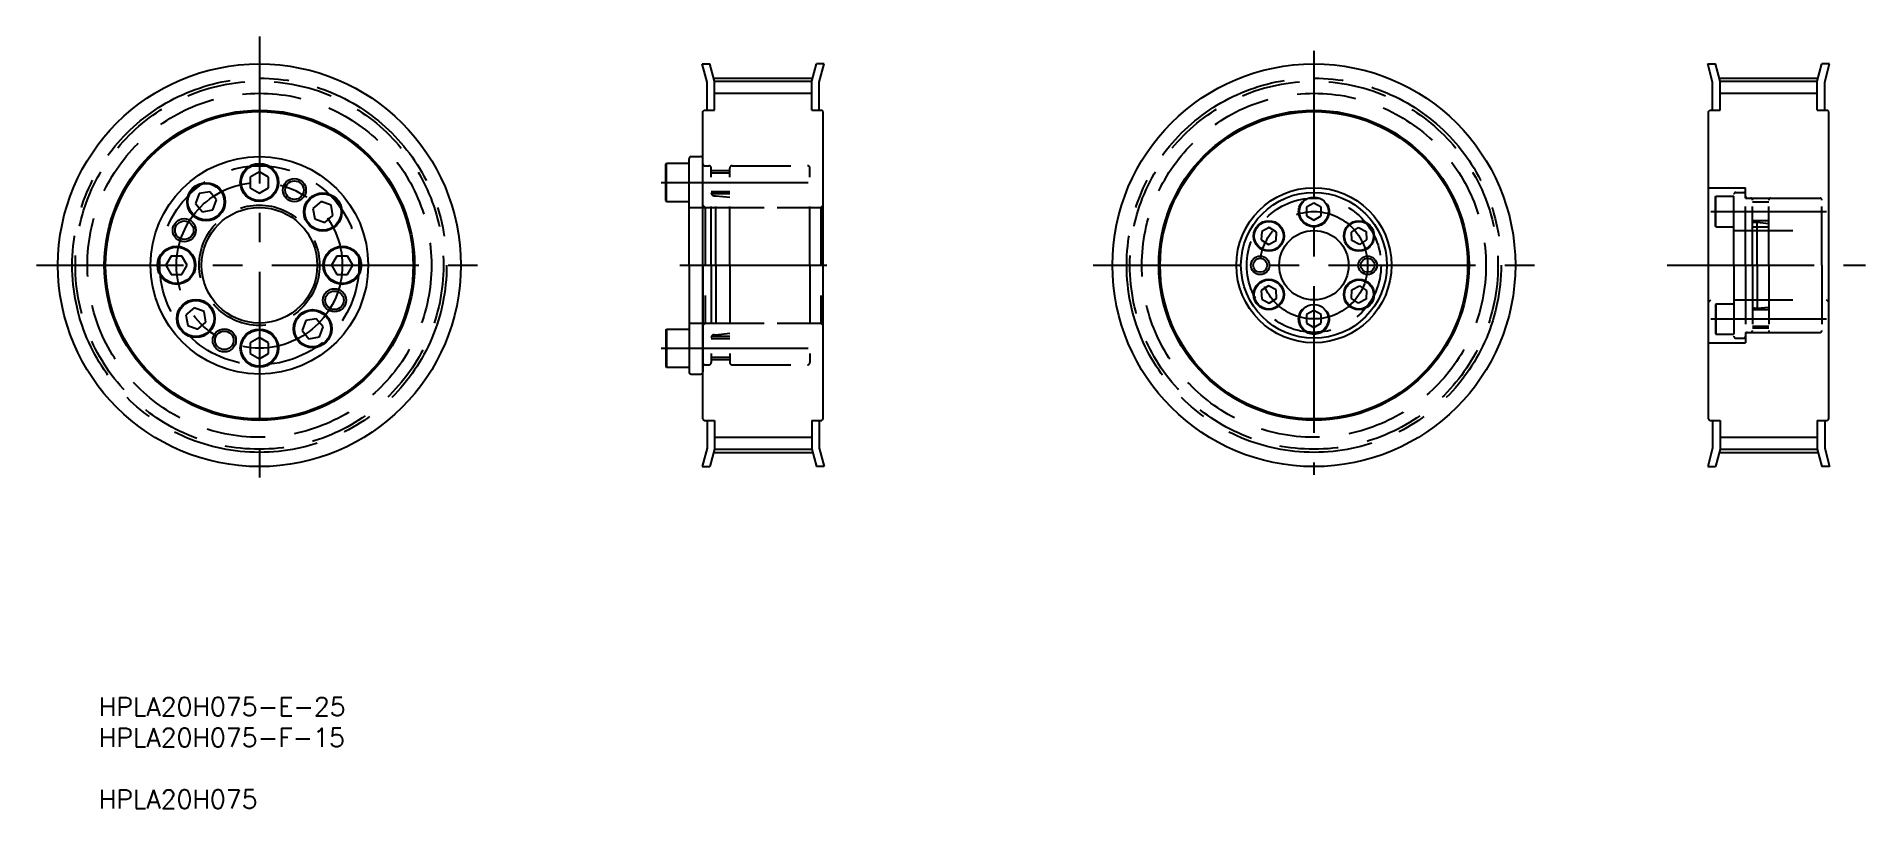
# Model space of a CAD drawing. Extents: x 2 to 397, y -15 to 152.
import ezdxf

# ---------------------------------------------------------------- set-up
doc = ezdxf.new("R2010")
doc.units = 0
doc.linetypes.add('CENTER', pattern=[50.8, 31.75, -6.35, 6.35, -6.35])
doc.linetypes.add('DASHED', pattern=[19.05, 12.7, -6.35])
doc.layers.get('0').update_dxf_attribs({"linetype": 'CONTINUOUS'})
doc.layers.add('CENTER', color=1, linetype='CENTER')
doc.styles.add('MISUMI', font='txt.shx')

# ---------------------------------------------------------------- blocks, each defined once
blk = doc.blocks.new('*U6')
at = {"color": 7, "linetype": 'CONTINUOUS', "style": 'MISUMI'}
for s, p in [('HPLA20H075-E-25', (15.05, 4.8)), ('HPLA20H075-F-15', (15.05, -1.87)), ('HPLA20H075', (15.05, -15.2))]:
    blk.add_text(s, height=4, dxfattribs=at).set_placement(p)

msp = doc.modelspace()

# ---------------------------------------------------------------- linework, layer by layer
at = {"color": 7, "linetype": 'CONTINUOUS'}
for p, q in [((146.4, 141.67), (145.33, 145.64)), ((145.33, 145.64), (146.99, 145.64)), ((148, 141.89), (146.99, 145.64)), ((169, 141.89), (170, 145.64)), ((171.66, 145.64), (170, 145.64)), ((170.6, 141.67), (171.66, 145.64)), ((363.54, 141.67), (362.47, 145.64)), ((362.47, 145.64), (364.13, 145.64)), ((365.14, 141.89), (364.13, 145.64)), ((386.14, 141.89), (387.14, 145.64)), ((388.8, 145.64), (387.14, 145.64)), ((387.74, 141.67), (388.8, 145.64)), ((146.4, 135.64), (146.4, 141.67)), ((148, 135.64), (148, 141.89)), ((148, 141.88), (169, 141.88)), ((169, 135.64), (169, 141.89)), ((170.6, 135.64), (170.6, 141.67)), ((363.54, 135.64), (363.54, 141.67)), ((365.14, 135.64), (365.14, 141.89)), ((365.14, 141.88), (386.14, 141.88)), ((386.14, 135.64), (386.14, 141.89)), ((387.74, 135.64), (387.74, 141.67)), ((145.5, 135.34), (145.8, 135.64)), ((145.5, 68.94), (145.5, 135.34)), ((145.8, 135.64), (148, 135.64)), ((169, 135.64), (171.2, 135.64)), ((171.5, 135.34), (171.2, 135.64)), ((171.5, 68.94), (171.5, 135.34)), ((362.64, 135.34), (362.94, 135.64)), ((362.64, 68.94), (362.64, 135.34)), ((362.94, 135.64), (365.14, 135.64)), ((386.14, 135.64), (388.34, 135.64)), ((388.64, 135.34), (388.34, 135.64)), ((388.64, 68.94), (388.64, 135.34)), ((137.5, 123.97), (137.61, 124.17)), ((137.5, 116.12), (137.5, 123.97)), ((137.61, 115.92), (137.61, 124.17)), ((137.61, 124.17), (142.5, 124.17)), ((142.5, 102.14), (142.5, 125.14)), ((142.5, 115.92), (142.5, 124.17)), ((142.5, 117.54), (142.5, 122.54)), ((143, 125.64), (145, 125.64)), ((145.5, 102.14), (145.5, 125.14)), ((49.73, 122.35), (47.73, 121.2)), ((47.73, 121.2), (47.73, 118.89)), ((47.73, 118.89), (49.73, 117.74)), ((51.73, 121.2), (49.73, 122.35)), ((49.73, 117.74), (51.73, 118.89)), ((50.73, 121.78), (50.73, 121.78)), ((51.23, 121.49), (51.23, 121.49)), ((51.73, 118.89), (51.73, 121.2)), ((36.74, 117.63), (35.95, 115.46)), ((35.95, 115.46), (37.43, 113.69)), ((39.01, 118.03), (36.74, 117.63)), ((40.5, 116.26), (39.01, 118.03)), ((39.71, 114.09), (40.5, 116.26)), ((63.04, 115.92), (61.27, 114.44)), ((65.21, 115.13), (63.04, 115.92)), ((65.61, 112.86), (65.21, 115.13)), ((137.5, 116.12), (137.61, 115.92)), ((137.61, 115.92), (142.5, 115.92)), ((277.44, 115.59), (275.84, 114.67)), ((275.84, 114.67), (275.84, 112.82)), ((279.04, 114.67), (277.44, 115.59)), ((278.24, 115.13), (278.24, 115.13)), ((278.64, 114.9), (278.64, 114.9)), ((279.04, 112.82), (279.04, 114.67)), ((37.43, 113.69), (39.71, 114.09)), ((61.27, 114.44), (61.67, 112.17)), ((61.67, 112.17), (63.84, 111.38)), ((63.84, 111.38), (65.61, 112.86)), ((275.84, 112.82), (277.44, 111.9)), ((277.44, 111.9), (279.04, 112.82)), ((266.16, 109.47), (266.06, 107.62)), ((266.06, 107.62), (267.61, 106.62)), ((267.81, 110.31), (266.16, 109.47)), ((267.61, 106.62), (269.26, 107.46)), ((269.36, 109.3), (267.81, 110.31)), ((269.26, 107.46), (269.36, 109.3)), ((285.52, 109.3), (287.07, 110.31)), ((285.62, 107.46), (285.52, 109.3)), ((287.26, 106.62), (285.62, 107.46)), ((287.07, 110.31), (288.72, 109.47)), ((288.81, 107.62), (287.26, 106.62)), ((288.72, 109.47), (288.81, 107.62)), ((30.67, 104.14), (29.52, 102.14)), ((32.98, 104.14), (30.67, 104.14)), ((34.14, 102.14), (32.98, 104.14)), ((66.47, 104.14), (65.32, 102.14)), ((68.78, 104.14), (66.47, 104.14)), ((69.94, 102.14), (68.78, 104.14)), ((29.52, 102.14), (30.67, 100.14)), ((30.67, 100.14), (32.98, 100.14)), ((32.98, 100.14), (34.14, 102.14)), ((65.32, 102.14), (66.47, 100.14)), ((66.47, 100.14), (68.78, 100.14)), ((68.78, 100.14), (69.94, 102.14)), ((142.5, 102.14), (142.5, 79.14)), ((145.5, 102.14), (145.5, 79.14)), ((267.61, 97.67), (266.06, 96.67)), ((266.06, 96.67), (266.16, 94.82)), ((266.16, 94.82), (267.81, 93.98)), ((269.26, 96.83), (267.61, 97.67)), ((267.81, 93.98), (269.36, 94.99)), ((269.36, 94.99), (269.26, 96.83)), ((285.52, 94.99), (285.62, 96.83)), ((287.07, 93.98), (285.52, 94.99)), ((285.62, 96.83), (287.26, 97.67)), ((288.72, 94.82), (287.07, 93.98)), ((287.26, 97.67), (288.81, 96.67)), ((288.81, 96.67), (288.72, 94.82)), ((35.61, 92.91), (33.85, 91.43)), ((33.85, 91.43), (34.25, 89.15)), ((37.79, 92.12), (35.61, 92.91)), ((38.19, 89.85), (37.79, 92.12)), ((277.44, 92.39), (275.84, 91.47)), ((275.84, 91.47), (275.84, 89.62)), ((279.04, 91.47), (277.44, 92.39)), ((279.04, 89.62), (279.04, 91.47)), ((34.25, 89.15), (36.42, 88.36)), ((36.42, 88.36), (38.19, 89.85)), ((59.75, 90.2), (58.96, 88.03)), ((58.96, 88.03), (60.44, 86.26)), ((62.02, 90.6), (59.75, 90.2)), ((63.51, 88.83), (62.02, 90.6)), ((62.72, 86.66), (63.51, 88.83)), ((137.5, 88.17), (137.61, 88.37)), ((137.5, 88.17), (137.5, 80.32)), ((137.61, 88.37), (142.5, 88.37)), ((137.61, 88.37), (137.61, 80.12)), ((142.5, 88.37), (142.5, 80.12)), ((275.84, 89.62), (277.44, 88.7)), ((277.44, 88.7), (279.04, 89.62)), ((49.73, 86.55), (47.73, 85.4)), ((47.73, 85.4), (47.73, 83.09)), ((47.73, 83.09), (49.73, 81.94)), ((51.73, 85.4), (49.73, 86.55)), ((49.73, 81.94), (51.73, 83.09)), ((51.73, 83.09), (51.73, 85.4)), ((60.44, 86.26), (62.72, 86.66)), ((142.5, 86.74), (142.5, 81.74)), ((171.5, 85.54), (171.5, 85.54)), ((137.5, 80.32), (137.61, 80.12)), ((137.61, 80.12), (142.5, 80.12)), ((143, 78.64), (145, 78.64)), ((145.5, 68.94), (145.8, 68.64)), ((145.8, 68.64), (148, 68.64)), ((146.4, 68.64), (146.4, 62.61)), ((148, 68.64), (148, 62.4)), ((169, 68.64), (171.2, 68.64)), ((169, 68.64), (169, 62.4)), ((170.6, 68.64), (170.6, 62.61)), ((171.5, 68.94), (171.2, 68.64)), ((362.64, 68.94), (362.94, 68.64)), ((362.94, 68.64), (365.14, 68.64)), ((363.54, 68.64), (363.54, 62.61)), ((365.14, 68.64), (365.14, 62.4)), ((386.14, 68.64), (388.34, 68.64)), ((386.14, 68.64), (386.14, 62.4)), ((387.74, 68.64), (387.74, 62.61)), ((388.64, 68.94), (388.34, 68.64)), ((146.4, 62.61), (145.33, 58.64)), ((148, 62.4), (146.99, 58.64)), ((148, 62.4), (169, 62.4)), ((169, 62.4), (170, 58.64)), ((170.6, 62.61), (171.66, 58.64)), ((363.54, 62.61), (362.47, 58.64)), ((365.14, 62.4), (364.13, 58.64)), ((365.14, 62.4), (386.14, 62.4)), ((386.14, 62.4), (387.14, 58.64)), ((387.74, 62.61), (388.8, 58.64)), ((145.33, 58.64), (146.99, 58.64)), ((171.66, 58.64), (170, 58.64)), ((362.47, 58.64), (364.13, 58.64)), ((388.8, 58.64), (387.14, 58.64))]:
    msp.add_line(p, q, dxfattribs=at)
at = {"color": 3, "linetype": 'CONTINUOUS'}
for p, q in [((148, 139.29), (169, 139.29)), ((365.14, 139.29), (386.14, 139.29)), ((148, 64.99), (169, 64.99)), ((365.14, 64.99), (386.14, 64.99))]:
    msp.add_line(p, q, dxfattribs=at)
at = {"color": 3, "linetype": 'DASHED'}
for p, q in [((145.91, 123.64), (146.8, 123.64)), ((147.3, 102.14), (147.3, 123.14)), ((151.3, 122.54), (147.3, 122.54)), ((151.3, 102.14), (151.3, 123.14)), ((151.8, 123.64), (168.1, 123.64)), ((168.6, 102.14), (168.6, 123.14)), ((151.3, 122.04), (147.3, 122.04)), ((362.64, 118.89), (370.64, 118.89)), ((370.64, 116.64), (370.64, 118.89)), ((142.5, 114.64), (168.6, 114.64)), ((145.5, 115.14), (146, 114.64)), ((146, 114.64), (171, 114.64)), ((146, 114.64), (146, 89.64)), ((151.3, 118.04), (147.3, 118.04)), ((151.3, 117.54), (147.3, 117.54)), ((147.9, 117.17), (148.3, 117.17)), ((148.3, 102.14), (148.3, 117.17)), ((148.3, 117.17), (151.3, 116.83)), ((171.5, 115.14), (171, 114.64)), ((171, 114.64), (171, 89.64)), ((364.14, 116.88), (364.23, 117.04)), ((364.14, 110.61), (364.14, 116.88)), ((364.23, 110.44), (364.23, 117.04)), ((364.23, 117.04), (368.14, 117.04)), ((368.14, 102.14), (368.14, 117.49)), ((368.14, 110.44), (368.14, 117.04)), ((368.14, 111.74), (368.14, 115.74)), ((368.54, 117.89), (370.24, 117.89)), ((370.64, 102.14), (370.64, 117.49)), ((370.64, 116.64), (388.64, 116.64)), ((371.05, 116.64), (371.74, 116.64)), ((372.14, 102.14), (372.14, 116.24)), ((375.64, 115.74), (372.14, 115.74)), ((375.64, 102.14), (375.64, 116.24)), ((376.04, 116.64), (386.74, 116.64)), ((387.14, 102.14), (387.14, 116.24)), ((364.14, 110.61), (364.23, 110.44)), ((375.64, 111.74), (372.15, 111.74)), ((372.55, 111.44), (373.14, 111.44)), ((373.14, 111.44), (375.64, 111.19)), ((373.14, 102.14), (373.14, 111.44)), ((364.23, 110.44), (368.14, 110.44)), ((368.14, 109.64), (387.14, 109.64)), ((375.64, 110.34), (372.14, 110.34)), ((147.3, 102.14), (147.3, 81.14)), ((148.3, 102.14), (148.3, 87.12)), ((151.3, 102.14), (151.3, 81.14)), ((168.6, 102.14), (168.6, 81.14)), ((171.5, 102.14), (171.5, 102.14)), ((368.14, 102.14), (368.14, 86.79)), ((370.64, 102.14), (370.64, 86.79)), ((372.14, 102.14), (372.14, 88.04)), ((373.14, 102.14), (373.14, 92.84)), ((375.64, 102.14), (375.64, 88.04)), ((387.14, 102.14), (387.14, 88.04)), ((362.64, 94.14), (363.14, 94.64)), ((364.14, 93.68), (364.14, 87.41)), ((364.23, 93.84), (368.14, 93.84)), ((364.23, 93.84), (364.23, 87.24)), ((368.14, 94.64), (387.14, 94.64)), ((368.14, 93.84), (368.14, 87.24)), ((368.14, 92.54), (368.14, 88.54)), ((375.64, 92.54), (372.15, 92.54)), ((372.55, 92.84), (373.14, 92.84)), ((373.14, 92.84), (375.64, 93.09)), ((388.64, 94.14), (388.14, 94.64)), ((142.5, 89.64), (168.6, 89.64)), ((145.5, 89.14), (146, 89.64)), ((146, 89.64), (171, 89.64)), ((147.9, 87.12), (148.3, 87.12)), ((148.3, 87.12), (151.3, 87.46)), ((171.5, 89.14), (171, 89.64)), ((364.14, 87.41), (364.23, 87.24)), ((364.23, 87.24), (368.14, 87.24)), ((370.64, 87.64), (370.64, 85.39)), ((370.64, 87.64), (388.64, 87.64)), ((371.05, 87.64), (371.74, 87.64)), ((375.64, 88.94), (372.14, 88.94)), ((375.64, 88.54), (372.14, 88.54)), ((376.04, 87.64), (386.74, 87.64)), ((151.3, 86.74), (147.3, 86.74)), ((151.3, 86.24), (147.3, 86.24)), ((362.64, 85.39), (370.64, 85.39)), ((368.54, 86.39), (370.24, 86.39)), ((145.91, 80.64), (146.8, 80.64)), ((151.3, 82.24), (147.3, 82.24)), ((151.3, 81.74), (147.3, 81.74)), ((151.8, 80.64), (168.1, 80.64))]:
    msp.add_line(p, q, dxfattribs=at)
at = {"color": 7, "linetype": 'CONTINUOUS'}
for centre, radius in [((49.73, 102.14), 43.5), ((277.44, 102.14), 43.5), ((49.73, 102.14), 33.5), ((49.73, 102.14), 33.2), ((277.44, 102.14), 33.5), ((277.44, 102.14), 33.2), ((49.73, 102.14), 23.5), ((49.73, 120.04), 4.12), ((49.73, 120.04), 3.92), ((38.22, 115.86), 4.12), ((38.22, 115.86), 3.92), ((57.29, 118.37), 2), ((277.44, 102.14), 16.75), ((49.73, 102.14), 12.5), ((63.44, 113.65), 4.12), ((63.44, 113.65), 3.92), ((277.44, 102.14), 15.75), ((277.44, 113.74), 3.14), ((33.51, 109.71), 2), ((267.71, 108.46), 3.3), ((267.71, 108.46), 3.14), ((287.17, 108.46), 3.3), ((287.17, 108.46), 3.14), ((277.44, 102.14), 7.5), ((31.83, 102.14), 4.12), ((31.83, 102.14), 3.92), ((67.63, 102.14), 4.12), ((67.63, 102.14), 3.92), ((265.84, 102.14), 2), ((265.84, 102.14), 1.5), ((289.04, 102.14), 2), ((289.04, 102.14), 1.5), ((267.71, 95.83), 3.3), ((267.71, 95.83), 3.14), ((287.17, 95.83), 3.3), ((287.17, 95.83), 3.14), ((65.95, 94.58), 2), ((36.02, 90.64), 4.12), ((36.02, 90.64), 3.92), ((61.23, 88.43), 4.12), ((61.23, 88.43), 3.92), ((277.44, 90.54), 3.14), ((42.16, 85.92), 2), ((49.73, 84.24), 4.12), ((49.73, 84.24), 3.92)]:
    msp.add_circle(centre, radius, dxfattribs=at)
at = {"color": 3, "linetype": 'DASHED'}
for centre, radius in [((49.73, 102.14), 39.74), ((49.73, 102.14), 37.15), ((277.44, 102.14), 39.74), ((277.44, 102.14), 37.15), ((49.73, 102.14), 21.5), ((49.73, 102.14), 13), ((277.44, 102.14), 14.5), ((277.44, 113.74), 3.3), ((277.44, 90.54), 3.3)]:
    msp.add_circle(centre, radius, dxfattribs=at)
at = {"color": 3}
for centre in [(57.29, 118.37), (33.51, 109.71), (65.95, 94.58), (42.16, 85.92)]:
    msp.add_circle(centre, 2.5, dxfattribs=at)
at = {"color": 7, "linetype": 'CONTINUOUS'}
for centre, start, end in [((143, 125.14), 90, 180), ((145, 125.14), 0, 90), ((143, 79.14), 180, 270), ((145, 79.14), 270, 0)]:
    msp.add_arc(centre, 0.5, start, end, dxfattribs=at)
at = {"color": 3, "linetype": 'DASHED'}
for centre, radius, start, end in [((145.91, 124.05), 0.41, 180, 270), ((146.8, 123.14), 0.5, 0, 90), ((151.8, 123.14), 0.5, 90, 180), ((168.1, 123.14), 0.5, 0, 90), ((147.9, 117.77), 0.6, 180.0007, 270), ((368.54, 117.49), 0.4, 90, 180), ((370.24, 117.49), 0.4, 0, 90), ((371.05, 117.05), 0.41, 180, 270), ((371.74, 116.24), 0.4, 0, 90), ((376.04, 116.24), 0.4, 90, 180), ((386.74, 116.24), 0.4, 0, 90), ((372.55, 111.85), 0.41, 180, 270), ((372.55, 92.43), 0.41, 90, 180), ((147.9, 86.52), 0.6, 90, 179.9993), ((371.05, 87.23), 0.41, 90, 180), ((371.74, 88.04), 0.4, 270, 0), ((376.04, 88.04), 0.4, 180, 270), ((386.74, 88.04), 0.4, 270, 0), ((368.54, 86.79), 0.4, 180, 270), ((370.24, 86.79), 0.4, 270, 0), ((145.91, 80.23), 0.41, 90, 180), ((146.8, 81.14), 0.5, 270, 0), ((151.8, 81.14), 0.5, 180, 270), ((168.1, 81.14), 0.5, 270, 0)]:
    msp.add_arc(centre, radius, start, end, dxfattribs=at)
at = {"layer": 'CENTER', "color": 1, "linetype": 'CENTER'}
for p, q in [((49.73, 151.55), (49.73, 52.05)), ((277.44, 148.46), (277.44, 56.85)), ((147.81, 142.57), (169.18, 142.57)), ((364.95, 142.57), (386.32, 142.57)), ((136.5, 120.04), (169.6, 120.04)), ((363.14, 113.74), (388.14, 113.74)), ((1.61, 102.14), (96.8, 102.14)), ((140.5, 102.14), (176.5, 102.14)), ((229.79, 102.14), (325.8, 102.14)), ((353.7, 102.14), (396.53, 102.14)), ((363.14, 90.54), (388.14, 90.54)), ((136.5, 84.24), (169.6, 84.24)), ((147.81, 61.72), (169.18, 61.72)), ((364.95, 61.72), (386.32, 61.72))]:
    msp.add_line(p, q, dxfattribs=at)
for centre, radius in [((49.73, 102.14), 40.42), ((277.44, 102.14), 40.42), ((49.73, 102.14), 17.9), ((277.44, 102.14), 11.6)]:
    msp.add_circle(centre, radius, dxfattribs=at)

# ---------------------------------------------------------------- block references
at = {"color": 7, "linetype": 'CONTINUOUS'}
msp.add_blockref('*U6', (0, 0), dxfattribs=at)

doc.saveas('drawing.dxf')
